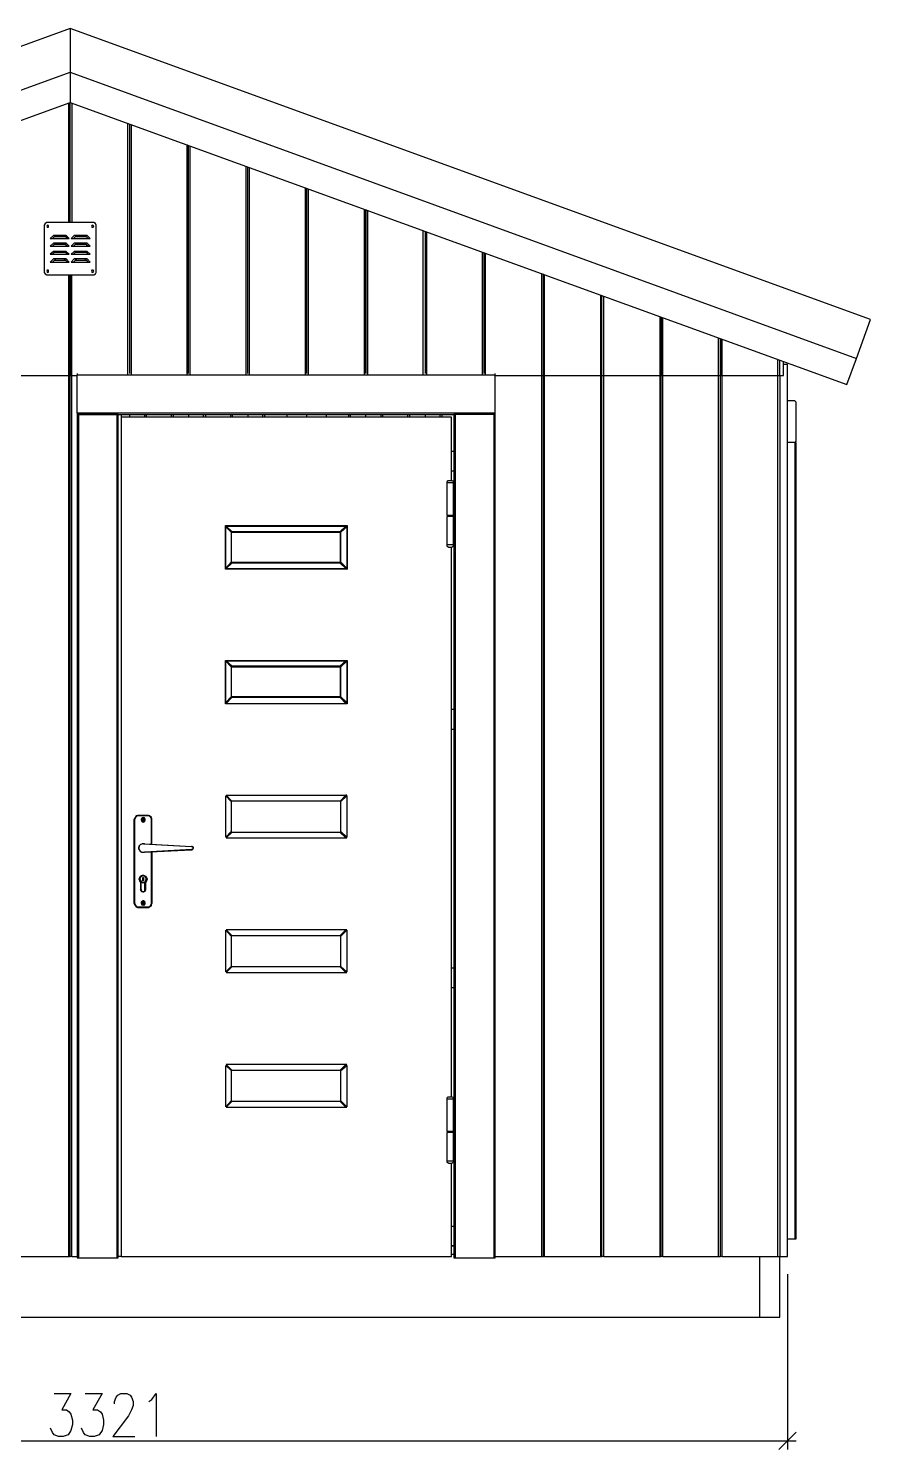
# Model space of a CAD drawing. Header units: millimetres. Extents: x -32864 to 44414, y -51818 to 3927.
# Drawn here: x -3287 to -1338, y 635 to 3927 of the extents above; entities that cross this region are included whole.
import ezdxf

# ---------------------------------------------------------------- set-up
doc = ezdxf.new("R2010")
doc.units = ezdxf.units.MM
doc.header["$MEASUREMENT"] = 0
doc.layers.get('0').update_dxf_attribs({"true_color": 0xffffff})

msp = doc.modelspace()

# ---------------------------------------------------------------- linework, layer by layer
for p, q in [((-2316.8, 2874.5), (-2319, 2874.5)), ((-2303.3, 2874.5), (-2305.6, 2874.5)), ((-2319, 2731.5), (-2317.5, 2731.5)), ((-2304.1, 2731.5), (-2303.3, 2731.5)), ((-2908.2, 2031.6), (-2909.7, 2031.6)), ((-2909.7, 2024.1), (-2908.2, 2024.1)), ((-2316.8, 1446.1), (-2319, 1446.1)), ((-2303.3, 1446.1), (-2305.6, 1446.1)), ((-2319, 1303.9), (-2317.5, 1303.9)), ((-2304.1, 1303.9), (-2303.3, 1303.9))]:
    msp.add_line(p, q)
for points in [[(-3190.4, 3927), (-5043.9, 3252.5), (-5011, 3162.7), (-3190.4, 3826)], [(-3190.4, 3826), (-1369.8, 3162.7), (-1337.6, 3252.5), (-3190.4, 3927)], [(-3190.4, 3927), (-3190.4, 3755.6), (-3190.4, 3755.6)], [(-5011, 3162.7), (-4988.6, 3102.1), (-3190.4, 3755.6)], [(-3194.2, 3477.1), (-3194.2, 3754.8), (-3194.2, 3754.8)], [(-3190.4, 3755.6), (-1392.3, 3102.1), (-1369.8, 3162.7)], [(-3190.4, 3477.1), (-3190.4, 3755.6), (-3190.4, 3755.6)], [(-3186.7, 3754.8), (-3186.7, 3477.1), (-3186.7, 3477.1)], [(-3323.7, 3707.7), (-3323.7, 3123), (-3194.2, 3123)], [(-3057.2, 3123), (-3057.2, 3707.7), (-3057.2, 3707.7)], [(-3053.4, 3706.2), (-3053.4, 3127.5), (-3053.4, 3127.5)], [(-3049.7, 3704.7), (-3049.7, 3123), (-3049.7, 3123)], [(-2920.2, 3123), (-2920.2, 3658.3), (-2920.2, 3658.3)], [(-2916.4, 3127.5), (-2916.4, 3656), (-2916.4, 3656)], [(-2913.4, 3655.3), (-2913.4, 3123), (-2913.4, 3123)], [(-2783.2, 3123), (-2783.2, 3608.1), (-2783.2, 3608.1)], [(-2779.4, 3127.5), (-2779.4, 3606.6), (-2779.4, 3606.6)], [(-2776.4, 3605.1), (-2776.4, 3123), (-2776.4, 3123)], [(-2646.2, 3123), (-2646.2, 3558.7), (-2646.2, 3558.7)], [(-2639.4, 3555.7), (-2639.4, 3123), (-2639.4, 3123)], [(-2509.2, 3123), (-2509.2, 3508.5), (-2509.2, 3508.5)], [(-2502.4, 3505.6), (-2502.4, 3123), (-2502.4, 3123)], [(-2373.7, 3123), (-2373.7, 3458.4), (-2373.7, 3458.4)], [(-2369.2, 3457.6), (-2369.2, 3127.5), (-2369.2, 3127.5)], [(-3227.1, 3447.2), (-3229.3, 3447.2), (-3236.8, 3440.4), (-3231.6, 3440.4)], [(-3227.1, 3429.2), (-3229.3, 3429.2), (-3236.8, 3422.5), (-3231.6, 3422.5)], [(-3227.8, 3444.2), (-3231.6, 3440.4), (-3231.6, 3440.4)], [(-3231.6, 3440.4), (-3197.1, 3440.4), (-3197.1, 3440.4)], [(-3227.8, 3426.2), (-3231.6, 3422.5), (-3231.6, 3422.5)], [(-3227.8, 3444.2), (-3226.3, 3444.9), (-3224.8, 3444.9), (-3224.8, 3447.2), (-3227.1, 3447.2)], [(-3200.9, 3444.2), (-3227.8, 3444.2), (-3227.8, 3444.2)], [(-3227.8, 3426.2), (-3226.3, 3427), (-3224.8, 3427), (-3224.8, 3429.2), (-3227.1, 3429.2)], [(-3200.9, 3426.2), (-3227.8, 3426.2), (-3227.8, 3426.2)], [(-3202.4, 3447.2), (-3227.1, 3447.2), (-3227.1, 3447.2)], [(-3202.4, 3429.2), (-3227.1, 3429.2), (-3227.1, 3429.2)], [(-3200.9, 3444.2), (-3203.1, 3444.9), (-3203.9, 3446.4), (-3203.9, 3447.2), (-3202.4, 3447.2)], [(-3200.9, 3426.2), (-3203.1, 3427), (-3203.9, 3427.7), (-3203.9, 3429.2), (-3202.4, 3429.2)], [(-3200.1, 3447.2), (-3202.4, 3447.2), (-3202.4, 3447.2)], [(-3200.1, 3429.2), (-3202.4, 3429.2), (-3202.4, 3429.2)], [(-3200.1, 3442.7), (-3200.9, 3444.2), (-3200.9, 3444.2)], [(-3200.1, 3424), (-3200.9, 3426.2), (-3200.9, 3426.2)], [(-3197.1, 3440.4), (-3192.7, 3440.4), (-3200.1, 3447.2)], [(-3197.1, 3440.4), (-3200.1, 3442.7), (-3200.1, 3442.7)], [(-3197.1, 3422.5), (-3192.7, 3422.5), (-3200.1, 3429.2)], [(-3178.4, 3447.2), (-3181.4, 3447.2), (-3188.2, 3440.4), (-3182.9, 3440.4)], [(-3178.4, 3429.2), (-3181.4, 3429.2), (-3188.2, 3422.5), (-3186.7, 3422.5)], [(-3179.2, 3444.2), (-3182.9, 3440.4), (-3182.9, 3440.4)], [(-3182.9, 3440.4), (-3149.2, 3440.4), (-3149.2, 3440.4)], [(-3179.2, 3426.2), (-3182.9, 3422.5), (-3182.9, 3422.5)], [(-3179.2, 3444.2), (-3178.4, 3444.9), (-3176.9, 3444.9), (-3176.9, 3446.4), (-3176.2, 3446.4), (-3176.9, 3447.2), (-3178.4, 3447.2)], [(-3153, 3444.2), (-3179.2, 3444.2), (-3179.2, 3444.2)], [(-3179.2, 3426.2), (-3178.4, 3427), (-3176.9, 3427), (-3176.9, 3427.7), (-3176.2, 3427.7), (-3176.9, 3429.2), (-3178.4, 3429.2)], [(-3153, 3426.2), (-3179.2, 3426.2), (-3179.2, 3426.2)], [(-3153, 3447.2), (-3178.4, 3447.2), (-3178.4, 3447.2)], [(-3153, 3429.2), (-3178.4, 3429.2), (-3178.4, 3429.2)], [(-3153, 3444.2), (-3154.5, 3444.9), (-3155.2, 3444.9), (-3155.2, 3447.2), (-3153, 3447.2)], [(-3153, 3426.2), (-3154.5, 3427), (-3155.2, 3427), (-3155.2, 3429.2), (-3153, 3429.2)], [(-3151.5, 3447.2), (-3153, 3447.2), (-3153, 3447.2)], [(-3151.5, 3442.7), (-3153, 3444.2), (-3153, 3444.2)], [(-3151.5, 3429.2), (-3153, 3429.2), (-3153, 3429.2)], [(-3151.5, 3424), (-3153, 3426.2), (-3153, 3426.2)], [(-3149.2, 3440.4), (-3144.7, 3440.4), (-3151.5, 3447.2)], [(-3149.2, 3440.4), (-3151.5, 3442.7), (-3151.5, 3442.7)], [(-3149.2, 3422.5), (-3144.7, 3422.5), (-3151.5, 3429.2)], [(-2365.4, 3456.1), (-2365.4, 3123), (-2365.4, 3123)], [(-3227.1, 3410.5), (-3229.3, 3410.5), (-3236.8, 3403.7), (-3231.6, 3403.7)], [(-3227.1, 3393.3), (-3229.3, 3393.3), (-3236.8, 3385.8), (-3231.6, 3385.8)], [(-3231.6, 3422.5), (-3197.1, 3422.5), (-3197.1, 3422.5)], [(-3227.8, 3408.2), (-3231.6, 3403.7), (-3231.6, 3403.7)], [(-3231.6, 3403.7), (-3197.1, 3403.7), (-3197.1, 3403.7)], [(-3227.8, 3408.2), (-3226.3, 3409), (-3224.8, 3409.7), (-3224.8, 3410.5), (-3227.1, 3410.5)], [(-3200.9, 3408.2), (-3227.8, 3408.2), (-3227.8, 3408.2)], [(-3227.8, 3389.5), (-3226.3, 3391), (-3224.8, 3391.8), (-3224.8, 3392.5), (-3227.1, 3393.3)], [(-3202.4, 3410.5), (-3227.1, 3410.5), (-3227.1, 3410.5)], [(-3202.4, 3393.3), (-3227.1, 3393.3), (-3227.1, 3393.3)], [(-3200.9, 3408.2), (-3203.1, 3409), (-3203.1, 3409.7), (-3203.9, 3409.7), (-3203.9, 3410.5), (-3202.4, 3410.5)], [(-3200.9, 3389.5), (-3203.1, 3391), (-3203.1, 3391.8), (-3203.9, 3391.8), (-3203.9, 3392.5), (-3203.1, 3392.5), (-3202.4, 3393.3)], [(-3200.1, 3410.5), (-3202.4, 3410.5), (-3202.4, 3410.5)], [(-3200.1, 3393.3), (-3202.4, 3393.3), (-3202.4, 3393.3)], [(-3200.1, 3406.7), (-3200.9, 3408.2), (-3200.9, 3408.2)], [(-3197.1, 3422.5), (-3200.1, 3424), (-3200.1, 3424)], [(-3197.1, 3403.7), (-3192.7, 3403.7), (-3200.1, 3410.5)], [(-3197.1, 3403.7), (-3200.1, 3406.7), (-3200.1, 3406.7)], [(-3197.1, 3385.8), (-3192.7, 3385.8), (-3200.1, 3393.3)], [(-3178.4, 3410.5), (-3181.4, 3410.5), (-3188.2, 3403.7), (-3186.7, 3403.7)], [(-3178.4, 3393.3), (-3181.4, 3393.3), (-3188.2, 3385.8), (-3186.7, 3385.8)], [(-3186.7, 3422.5), (-3182.9, 3422.5), (-3182.9, 3422.5)], [(-3186.7, 3403.7), (-3182.9, 3403.7), (-3182.9, 3403.7)], [(-3182.9, 3422.5), (-3149.2, 3422.5), (-3149.2, 3422.5)], [(-3179.2, 3408.2), (-3182.9, 3403.7), (-3182.9, 3403.7)], [(-3182.9, 3403.7), (-3149.2, 3403.7), (-3149.2, 3403.7)], [(-3179.2, 3408.2), (-3178.4, 3409), (-3176.9, 3409.7), (-3176.2, 3410.5), (-3178.4, 3410.5)], [(-3153, 3408.2), (-3179.2, 3408.2), (-3179.2, 3408.2)], [(-3179.2, 3389.5), (-3178.4, 3391), (-3176.9, 3391.8), (-3176.2, 3392.5), (-3176.9, 3392.5), (-3178.4, 3393.3)], [(-3153, 3410.5), (-3178.4, 3410.5), (-3178.4, 3410.5)], [(-3153, 3393.3), (-3178.4, 3393.3), (-3178.4, 3393.3)], [(-3153, 3408.2), (-3154.5, 3409), (-3155.2, 3409.7), (-3155.2, 3410.5), (-3153, 3410.5)], [(-3153, 3389.5), (-3154.5, 3391), (-3155.2, 3391.8), (-3155.2, 3392.5), (-3153, 3393.3)], [(-3151.5, 3410.5), (-3153, 3410.5), (-3153, 3410.5)], [(-3151.5, 3406.7), (-3153, 3408.2), (-3153, 3408.2)], [(-3151.5, 3393.3), (-3153, 3393.3), (-3153, 3393.3)], [(-3149.2, 3422.5), (-3151.5, 3424), (-3151.5, 3424)], [(-3149.2, 3403.7), (-3144.7, 3403.7), (-3151.5, 3410.5)], [(-3149.2, 3403.7), (-3151.5, 3406.7), (-3151.5, 3406.7)], [(-3149.2, 3385.8), (-3144.7, 3385.8), (-3151.5, 3393.3)], [(-2235.9, 3123), (-2235.9, 3409), (-2235.9, 3409)], [(-2229.9, 3406), (-2229.9, 3123), (-2229.9, 3123)], [(-3227.8, 3389.5), (-3231.6, 3385.8), (-3231.6, 3385.8)], [(-3231.6, 3385.8), (-3197.1, 3385.8), (-3197.1, 3385.8)], [(-3200.9, 3389.5), (-3227.8, 3389.5), (-3227.8, 3389.5)], [(-3200.1, 3388.8), (-3200.9, 3389.5), (-3200.9, 3389.5)], [(-3197.1, 3385.8), (-3200.1, 3388.8), (-3200.1, 3388.8)], [(-3186.7, 3385.8), (-3182.9, 3385.8), (-3182.9, 3385.8)], [(-3179.2, 3389.5), (-3182.9, 3385.8), (-3182.9, 3385.8)], [(-3182.9, 3385.8), (-3149.2, 3385.8), (-3149.2, 3385.8)], [(-3153, 3389.5), (-3179.2, 3389.5), (-3179.2, 3389.5)], [(-3151.5, 3388.8), (-3153, 3389.5), (-3153, 3389.5)], [(-3149.2, 3385.8), (-3151.5, 3388.8), (-3151.5, 3388.8)], [(-2098.9, 1081.6), (-2098.9, 3358.8), (-2098.9, 3358.8)], [(-3194.2, 3123), (-3194.2, 3355.8), (-3194.2, 3355.8)], [(-3190.4, 3123), (-3190.4, 3355.8), (-3190.4, 3123), (-3186.7, 3123)], [(-3186.7, 1081.6), (-3186.7, 3355.8), (-3186.7, 3355.8)], [(-2092.2, 1081.6), (-2095.2, 1081.6), (-2095.2, 3358.1)], [(-2092.2, 1081.6), (-2092.2, 3355.8), (-2092.2, 3355.8)], [(-1961.9, 1081.6), (-1961.9, 3309.4), (-1961.9, 3309.4)], [(-1955.2, 1081.6), (-1959.7, 1081.6), (-1959.7, 3307.9)], [(-1955.2, 1081.6), (-1955.2, 3306.4), (-1955.2, 3306.4)], [(-1825, 1081.6), (-1825, 3259.3), (-1825, 3259.3)], [(-1818.2, 1081.6), (-1822.7, 1081.6), (-1822.7, 3258.5), (-1822.7, 3123), (-1818.2, 3123)], [(-1818.2, 1081.6), (-1818.2, 3256.3), (-1818.2, 3256.3)], [(-1689.5, 1081.6), (-1689.5, 3209.9), (-1689.5, 3209.9)], [(-1681.2, 1081.6), (-1685, 1081.6), (-1685, 3208.4), (-1685, 3123), (-1681.2, 3123)], [(-1681.2, 1081.6), (-1681.2, 3206.9), (-1681.2, 3206.9)], [(-1552.5, 1081.6), (-1552.5, 3159.7), (-1552.5, 3159.7)], [(-1552.5, 3123), (-1548, 3123), (-1548, 3159)], [(-1548, 3123), (-1539, 3123), (-1539, 3155.2)], [(-1548, 3123), (-1548, 1081.6), (-1530, 1081.6), (-1530, 3148.5), (-1539, 3148.5)], [(-3323.7, 3123), (-3323.7, 1081.6), (-3194.2, 1081.6)], [(-3194.2, 1081.6), (-3194.2, 3123), (-3194.2, 3123)], [(-3194.2, 3123), (-3190.4, 3123), (-3190.4, 3123)], [(-3186.7, 1081.6), (-3190.4, 1081.6), (-3190.4, 3123)], [(-3186.7, 3123), (-3174.7, 3123), (-3174.7, 3123)], [(-3174.7, 3127.5), (-3174.7, 3124.5), (-2206.7, 3124.5)], [(-2206.7, 3035.4), (-3174.7, 3035.4), (-3174.7, 3124.5)], [(-2206.7, 3124.5), (-2206.7, 3127.5), (-2206.7, 3127.5)], [(-2206.7, 3035.4), (-2206.7, 3124.5), (-2206.7, 3124.5)], [(-2206.7, 3123), (-2098.9, 3123), (-2098.9, 3123)], [(-2098.9, 3123), (-2095.2, 3123), (-2095.2, 3123)], [(-2092.2, 3123), (-2095.2, 3123), (-2095.2, 3123)], [(-2092.2, 3123), (-1961.9, 3123), (-1961.9, 3123)], [(-1961.9, 3123), (-1959.7, 3123), (-1959.7, 3123)], [(-1959.7, 3123), (-1955.2, 3123), (-1955.2, 3123)], [(-1955.2, 3123), (-1825, 3123), (-1825, 3123)], [(-1825, 3123), (-1822.7, 3123), (-1822.7, 3123)], [(-1818.2, 3123), (-1689.5, 3123), (-1689.5, 3123)], [(-1689.5, 3123), (-1685, 3123), (-1685, 3123)], [(-1681.2, 3123), (-1552.5, 3123), (-1552.5, 3123)], [(-1512.8, 2968.1), (-1511.3, 2968.8), (-1509.8, 2971.1), (-1509.8, 3060.9), (-1511.3, 3063.1), (-1512.8, 3063.9), (-1530, 3063.9)], [(-3174.7, 3035.4), (-3174.7, 3032.4), (-3174.7, 3032.4)], [(-3174.7, 3032.4), (-3174.7, 1078.6), (-3171.7, 1078.6)], [(-3171.7, 3032.4), (-3174.7, 3032.4), (-3174.7, 3032.4)], [(-3171.7, 3032.4), (-3171.7, 1078.6), (-3082.6, 1078.6)], [(-3072.9, 3032.4), (-3072.9, 1081.6), (-3079.6, 1081.6)], [(-3079.6, 3032.4), (-2302.6, 3032.4), (-2302.6, 3032.4)], [(-3053.4, 3032.4), (-3053.4, 3026.4), (-3053.4, 3026.4)], [(-3018.2, 3026.4), (-3018.2, 3032.4), (-3018.2, 3032.4)], [(-3014.5, 3032.4), (-3014.5, 3026.4), (-3014.5, 3026.4)], [(-2956.1, 3026.4), (-2956.1, 3032.4), (-2956.1, 3032.4)], [(-2952.4, 3032.4), (-2952.4, 3026.4), (-2952.4, 3026.4)], [(-2916.4, 3032.4), (-2916.4, 3026.4), (-2916.4, 3026.4)], [(-2882, 3026.4), (-2882, 3032.4), (-2882, 3032.4)], [(-2877.5, 3032.4), (-2877.5, 3026.4), (-2877.5, 3026.4)], [(-2819.1, 3026.4), (-2819.1, 3032.4), (-2819.1, 3032.4)], [(-2815.4, 3032.4), (-2815.4, 3026.4), (-2815.4, 3026.4)], [(-2779.4, 3032.4), (-2779.4, 3026.4), (-2779.4, 3026.4)], [(-2745, 3026.4), (-2745, 3032.4), (-2745, 3032.4)], [(-2740.5, 3032.4), (-2740.5, 3026.4), (-2740.5, 3026.4)], [(-2688.8, 3032.4), (-2688.8, 3026.4), (-2688.8, 3026.4)], [(-2643.2, 3032.4), (-2643.2, 3026.4), (-2643.2, 3026.4)], [(-2597.5, 3026.4), (-2597.5, 3032.4), (-2597.5, 3032.4)], [(-2545.9, 3026.4), (-2545.9, 3032.4), (-2545.9, 3032.4)], [(-2542.1, 3032.4), (-2542.1, 3026.4), (-2542.1, 3026.4)], [(-2506.2, 3026.4), (-2506.2, 3032.4), (-2506.2, 3032.4)], [(-2471, 3026.4), (-2471, 3032.4), (-2471, 3032.4)], [(-2467.3, 3032.4), (-2467.3, 3026.4), (-2467.3, 3026.4)], [(-2408.9, 3026.4), (-2408.9, 3032.4), (-2408.9, 3032.4)], [(-2405.1, 3032.4), (-2405.1, 3026.4), (-2405.1, 3026.4)], [(-2369.2, 3032.4), (-2369.2, 3026.4), (-2369.2, 3026.4)], [(-2334, 3026.4), (-2334, 3032.4), (-2334, 3032.4)], [(-2330.3, 3032.4), (-2330.3, 3026.4), (-2330.3, 3026.4)], [(-2302.6, 3032.4), (-2302.6, 1078.6), (-2299.6, 1078.6)], [(-2299.6, 3032.4), (-2302.6, 3032.4), (-2302.6, 3032.4)], [(-2299.6, 3032.4), (-2299.6, 1078.6), (-2209.7, 1078.6)], [(-2209.7, 3032.4), (-2299.6, 3032.4), (-2299.6, 3032.4)], [(-2209.7, 1078.6), (-2206.7, 1078.6), (-2206.7, 3032.4), (-2209.7, 3032.4)], [(-2209.7, 3032.4), (-2209.7, 1078.6), (-2209.7, 1078.6)], [(-2206.7, 3032.4), (-2206.7, 3035.4), (-2206.7, 3035.4)], [(-2307.8, 2879), (-2307.8, 3026.4), (-3072.9, 3026.4)], [(-1512.8, 2968.1), (-1530, 2968.1), (-1530, 2968.1)], [(-2302.6, 2947.1), (-2307.8, 2947.1), (-2307.8, 2947.1)], [(-2307.8, 2902.2), (-2302.6, 2902.2), (-2302.6, 2902.2)], [(-2303.3, 2874.5), (-2303.3, 2876), (-2304.1, 2878.2), (-2306.3, 2879), (-2316, 2879), (-2317.5, 2878.2), (-2319, 2876), (-2319, 2874.5)], [(-2319, 2874.5), (-2319, 2799.6), (-2316.8, 2799.6)], [(-2305.6, 2799.6), (-2303.3, 2799.6), (-2303.3, 2874.5)], [(-2307.8, 2796.6), (-2307.8, 2799.6), (-2307.8, 2799.6)], [(-2831.1, 2775.7), (-2831.1, 2774.2), (-2829.6, 2774.2)], [(-2831.1, 2775.7), (-2831.1, 2774.2), (-2830.3, 2772.7)], [(-2816.9, 2759.9), (-2831.1, 2775.7), (-2831.1, 2775.7)], [(-2830.3, 2772.7), (-2817.6, 2759.9), (-2817.6, 2759.9)], [(-2817.6, 2690.3), (-2830.3, 2676.9), (-2830.3, 2772.7)], [(-2816.1, 2761.4), (-2829.6, 2774.2), (-2550.4, 2774.2)], [(-2552.6, 2774.2), (-2565.3, 2761.4), (-2565.3, 2761.4)], [(-2563.8, 2761.4), (-2550.4, 2774.2), (-2550.4, 2774.2)], [(-2563.8, 2759.9), (-2550.4, 2772.7), (-2550.4, 2772.7)], [(-2549.6, 2775.7), (-2550.4, 2774.2), (-2550.4, 2772.7)], [(-2550.4, 2774.2), (-2549.6, 2775.7), (-2549.6, 2775.7)], [(-2550.4, 2774.2), (-2549.6, 2775.7), (-2549.6, 2775.7)], [(-2550.4, 2772.7), (-2550.4, 2676.9), (-2550.4, 2676.9)], [(-2317.5, 2796.6), (-2319, 2796.6), (-2319, 2731.5)], [(-2303.3, 2731.5), (-2303.3, 2796.6), (-2304.1, 2796.6)], [(-2816.9, 2759.9), (-2817.6, 2759.9), (-2817.6, 2759.9)], [(-2817.6, 2759.9), (-2817.6, 2690.3), (-2817.6, 2690.3)], [(-2816.1, 2761.4), (-2816.1, 2759.9), (-2816.9, 2759.9)], [(-2816.9, 2689.6), (-2816.9, 2759.9), (-2816.9, 2759.9)], [(-2816.9, 2759.9), (-2565.3, 2759.9), (-2565.3, 2759.9)], [(-2816.1, 2761.4), (-2563.8, 2761.4), (-2563.8, 2761.4)], [(-2565.3, 2759.9), (-2563.8, 2761.4), (-2563.8, 2761.4)], [(-2565.3, 2759.9), (-2563.8, 2759.9), (-2563.8, 2759.9)], [(-2565.3, 2759.9), (-2565.3, 2689.6), (-2565.3, 2689.6)], [(-2550.4, 2676.9), (-2563.8, 2690.3), (-2563.8, 2759.9)], [(-2319, 2731.5), (-2319, 2728.5), (-2317.5, 2727.8), (-2313.8, 2725.5), (-2307.8, 2725.5), (-2306.3, 2726.3), (-2304.1, 2727.8), (-2303.3, 2728.5), (-2303.3, 2731.5)], [(-2307.8, 1451.4), (-2307.8, 2725.5), (-2307.8, 2725.5)], [(-2831.1, 2674.6), (-2816.9, 2689.6), (-2816.9, 2689.6)], [(-2831.1, 2674.6), (-2830.3, 2676.9), (-2830.3, 2676.9)], [(-2829.6, 2676.1), (-2831.1, 2674.6), (-2831.1, 2674.6)], [(-2829.6, 2676.1), (-2816.1, 2688.1), (-2816.1, 2688.1)], [(-2829.6, 2676.1), (-2550.4, 2676.1), (-2550.4, 2676.1)], [(-2817.6, 2690.3), (-2816.9, 2690.3), (-2816.9, 2689.6)], [(-2816.1, 2688.1), (-2816.1, 2689.6), (-2816.9, 2689.6)], [(-2565.3, 2689.6), (-2816.9, 2689.6), (-2816.9, 2689.6)], [(-2563.8, 2688.1), (-2816.1, 2688.1), (-2816.1, 2688.1)], [(-2565.3, 2689.6), (-2565.3, 2690.3), (-2563.8, 2690.3)], [(-2563.8, 2688.1), (-2563.8, 2689.6), (-2565.3, 2689.6)], [(-2565.3, 2688.1), (-2552.6, 2676.1), (-2552.6, 2676.1)], [(-2550.4, 2676.1), (-2563.8, 2688.1), (-2563.8, 2688.1)], [(-2550.4, 2676.9), (-2550.4, 2674.6), (-2549.6, 2674.6)], [(-2549.6, 2674.6), (-2550.4, 2674.6), (-2550.4, 2676.1)], [(-2549.6, 2674.6), (-2550.4, 2674.6), (-2550.4, 2674.6)], [(-2831.1, 2462.8), (-2829.6, 2462), (-2829.6, 2462)], [(-2831.1, 2462.8), (-2831.1, 2462), (-2830.3, 2461.3)], [(-2816.9, 2447.8), (-2831.1, 2462.8), (-2831.1, 2462.8)], [(-2830.3, 2461.3), (-2817.6, 2447.8), (-2817.6, 2447.8)], [(-2817.6, 2378.2), (-2830.3, 2365.4), (-2830.3, 2461.3)], [(-2816.1, 2450), (-2829.6, 2462), (-2550.4, 2462)], [(-2816.9, 2447.8), (-2817.6, 2447.8), (-2817.6, 2447.8)], [(-2817.6, 2447.8), (-2817.6, 2378.2), (-2817.6, 2378.2)], [(-2816.9, 2447.8), (-2816.9, 2448.5), (-2816.1, 2448.5), (-2816.1, 2450)], [(-2816.9, 2378.2), (-2816.9, 2447.8), (-2816.9, 2447.8)], [(-2816.9, 2447.8), (-2565.3, 2447.8), (-2565.3, 2447.8)], [(-2816.1, 2450), (-2563.8, 2450), (-2563.8, 2450)], [(-2549.6, 2462.8), (-2550.4, 2462), (-2550.4, 2461.3), (-2563.8, 2447.8), (-2565.3, 2447.8)], [(-2552.6, 2462), (-2565.3, 2450), (-2565.3, 2450)], [(-2565.3, 2447.8), (-2565.3, 2448.5), (-2563.8, 2448.5), (-2563.8, 2450)], [(-2565.3, 2447.8), (-2565.3, 2378.2), (-2565.3, 2378.2)], [(-2563.8, 2450), (-2550.4, 2462), (-2550.4, 2462)], [(-2550.4, 2365.4), (-2563.8, 2378.2), (-2563.8, 2447.8)], [(-2550.4, 2462), (-2550.4, 2462.8), (-2549.6, 2462.8)], [(-2550.4, 2462.8), (-2549.6, 2462.8), (-2549.6, 2462.8)], [(-2550.4, 2461.3), (-2550.4, 2365.4), (-2550.4, 2365.4)], [(-2831.1, 2362.4), (-2816.9, 2378.2), (-2816.9, 2378.2)], [(-2829.6, 2363.2), (-2816.1, 2376.7), (-2816.1, 2376.7)], [(-2817.6, 2378.2), (-2816.9, 2378.2), (-2816.9, 2378.2)], [(-2816.9, 2378.2), (-2816.1, 2376.7), (-2816.1, 2376.7)], [(-2565.3, 2378.2), (-2816.9, 2378.2), (-2816.9, 2378.2)], [(-2563.8, 2376.7), (-2816.1, 2376.7), (-2816.1, 2376.7)], [(-2563.8, 2376.7), (-2565.3, 2378.2), (-2565.3, 2378.2)], [(-2565.3, 2378.2), (-2563.8, 2378.2), (-2563.8, 2378.2)], [(-2565.3, 2376.7), (-2552.6, 2363.2), (-2552.6, 2363.2)], [(-2550.4, 2363.2), (-2563.8, 2376.7), (-2563.8, 2376.7)], [(-2831.1, 2362.4), (-2831.1, 2363.2), (-2830.3, 2365.4)], [(-2829.6, 2363.2), (-2831.1, 2363.2), (-2831.1, 2362.4)], [(-2829.6, 2363.2), (-2550.4, 2363.2), (-2550.4, 2363.2)], [(-2550.4, 2365.4), (-2550.4, 2363.2), (-2549.6, 2362.4)], [(-2549.6, 2362.4), (-2550.4, 2363.2), (-2550.4, 2363.2)], [(-2549.6, 2362.4), (-2550.4, 2363.2), (-2550.4, 2363.2)], [(-2302.6, 2349), (-2307.8, 2349), (-2307.8, 2349)], [(-2307.8, 2303.3), (-2302.6, 2303.3), (-2302.6, 2303.3)], [(-2565.3, 2137.1), (-2816.1, 2137.1), (-2829.6, 2150.6), (-2552.6, 2150.6)], [(-2565.3, 2137.1), (-2563.8, 2137.1), (-2550.4, 2150.6), (-2552.6, 2150.6)], [(-2552.6, 2150.6), (-2565.3, 2137.1), (-2565.3, 2137.1)], [(-3033.2, 2103.4), (-3034.7, 2103.4), (-3037.7, 2102.7), (-3038.4, 2101.9), (-3039.9, 2098.9), (-3041.4, 2098.2), (-3042.2, 2095.2)], [(-3041.4, 1899.8), (-3041.4, 2095.2), (-3042.2, 2095.2)], [(-3042.2, 1899.8), (-3042.2, 2095.2), (-3042.2, 2095.2)], [(-3033.2, 2102.7), (-3036.2, 2101.9), (-3039.2, 2098.9), (-3041.4, 2095.2)], [(-3033.2, 2103.4), (-3033.2, 2104.9), (-3033.2, 2104.9)], [(-3033.2, 2103.4), (-3033.2, 2104.9), (-3033.2, 2104.9)], [(-3033.2, 2103.4), (-3033.2, 2102.7), (-3033.2, 2102.7)], [(-3010.7, 2103.4), (-3033.2, 2103.4), (-3033.2, 2103.4)], [(-3010.7, 2102.7), (-3033.2, 2102.7), (-3033.2, 2102.7)], [(-3024.2, 2097.4), (-3025.7, 2095.2), (-3025.7, 2095.2)], [(-3025.7, 2095.9), (-3025.7, 2095.2), (-3025.7, 2095.2)], [(-3025.7, 2095.2), (-3025.7, 2095.9), (-3025.7, 2095.9)], [(-3025.7, 2095.2), (-3025.7, 2092.9), (-3025, 2091.4)], [(-3025.7, 2095.2), (-3025.7, 2092.9), (-3025.7, 2092.9)], [(-3025.7, 2095.2), (-3025.7, 2092.9), (-3025.7, 2092.9)], [(-3025.7, 2092.9), (-3025.7, 2094.4), (-3025.7, 2094.4)], [(-3025.7, 2092.9), (-3025.7, 2091.4), (-3025.7, 2091.4)], [(-3025.7, 2092.9), (-3025.7, 2091.4), (-3025.7, 2091.4)], [(-3025, 2097.4), (-3024.2, 2097.4), (-3024.2, 2097.4)], [(-3025, 2091.4), (-3025, 2092.2), (-3025, 2092.2)], [(-3025, 2091.4), (-3025, 2092.2), (-3025, 2092.2)], [(-3025, 2091.4), (-3022.7, 2090.7), (-3022.7, 2090.7)], [(-3025, 2091.4), (-3024.2, 2090.7), (-3024.2, 2090.7)], [(-3022.7, 2090.7), (-3024.2, 2090.7), (-3025, 2091.4)], [(-3024.2, 2097.4), (-3024.2, 2098.2), (-3024.2, 2098.2)], [(-3022, 2098.2), (-3024.2, 2097.4), (-3024.2, 2097.4)], [(-3024.2, 2098.2), (-3024.2, 2097.4), (-3024.2, 2097.4)], [(-3022.7, 2092.9), (-3024.2, 2092.9), (-3024.2, 2094.4), (-3022.7, 2094.4)], [(-3022.7, 2094.4), (-3024.2, 2094.4), (-3024.2, 2094.4)], [(-3022.7, 2092.9), (-3024.2, 2092.9), (-3024.2, 2092.9)], [(-3022.7, 2098.2), (-3022, 2098.2), (-3022, 2098.2)], [(-3022.7, 2095.2), (-3022, 2095.9), (-3022, 2095.9)], [(-3022, 2094.4), (-3022.7, 2095.2), (-3022.7, 2095.2)], [(-3022.7, 2092.9), (-3022.7, 2094.4), (-3022.7, 2095.2)], [(-3022.7, 2094.4), (-3022, 2094.4), (-3022.7, 2095.2)], [(-3022, 2092.9), (-3022.7, 2092.9), (-3022.7, 2094.4), (-3022, 2094.4)], [(-3022, 2091.4), (-3022.7, 2092.9), (-3022.7, 2092.9)], [(-3022, 2092.9), (-3022.7, 2092.9), (-3022.7, 2092.9)], [(-3022.7, 2090.7), (-3022.7, 2091.4), (-3022.7, 2091.4)], [(-3022.7, 2090.7), (-3021.2, 2089.2), (-3021.2, 2089.2)], [(-3022.7, 2090.7), (-3022, 2089.2), (-3022, 2089.2)], [(-3022.7, 2090.7), (-3022, 2089.2), (-3022, 2089.2)], [(-3022, 2098.2), (-3022, 2098.9), (-3022, 2098.9)], [(-3022, 2098.2), (-3022, 2098.9), (-3022, 2098.9)], [(-3020.5, 2098.2), (-3022, 2098.2), (-3022, 2098.2)], [(-3020.5, 2098.2), (-3022, 2098.2), (-3022, 2098.2)], [(-3020.5, 2098.2), (-3022, 2098.2), (-3022, 2098.2)], [(-3022, 2095.9), (-3021.2, 2095.9), (-3021.2, 2095.9)], [(-3022, 2095.2), (-3022, 2095.9), (-3022, 2095.9)], [(-3022, 2095.2), (-3021.2, 2095.2), (-3021.2, 2095.2)], [(-3022, 2094.4), (-3022, 2095.2), (-3022, 2095.2)], [(-3022, 2092.9), (-3022, 2094.4), (-3022, 2095.2)], [(-3022, 2092.2), (-3022, 2092.9), (-3022, 2092.9)], [(-3021.2, 2092.2), (-3022, 2092.2), (-3022, 2092.2)], [(-3022, 2092.2), (-3022, 2091.4), (-3022, 2091.4)], [(-3021.2, 2091.4), (-3022, 2091.4), (-3022, 2091.4)], [(-3022, 2089.2), (-3021.2, 2089.2), (-3021.2, 2089.2)], [(-3022, 2089.2), (-3021.2, 2089.2), (-3021.2, 2089.2)], [(-3021.2, 2095.2), (-3021.2, 2095.9), (-3021.2, 2095.9)], [(-3021.2, 2095.9), (-3021.2, 2095.2), (-3021.2, 2095.2)], [(-3021.2, 2095.9), (-3021.2, 2094.4), (-3021.2, 2094.4)], [(-3021.2, 2095.2), (-3021.2, 2094.4), (-3019, 2094.4)], [(-3021.2, 2095.2), (-3021.2, 2094.4), (-3020.5, 2094.4)], [(-3021.2, 2095.2), (-3021.2, 2094.4), (-3021.2, 2094.4)], [(-3021.2, 2092.9), (-3021.2, 2094.4), (-3021.2, 2094.4)], [(-3021.2, 2092.9), (-3021.2, 2094.4), (-3021.2, 2094.4)], [(-3021.2, 2092.9), (-3021.2, 2094.4), (-3021.2, 2094.4)], [(-3019, 2092.9), (-3021.2, 2092.9), (-3021.2, 2092.9)], [(-3021.2, 2092.9), (-3020.5, 2092.9), (-3020.5, 2092.9)], [(-3021.2, 2092.9), (-3021.2, 2091.4), (-3021.2, 2091.4)], [(-3021.2, 2092.9), (-3021.2, 2091.4), (-3021.2, 2091.4)], [(-3021.2, 2089.2), (-3019, 2090.7), (-3019, 2090.7)], [(-3021.2, 2089.2), (-3020.5, 2090.7), (-3020.5, 2090.7)], [(-3021.2, 2089.2), (-3021.2, 2090.7), (-3021.2, 2090.7)], [(-3021.2, 2089.2), (-3020.5, 2090.7), (-3020.5, 2090.7)], [(-3021.2, 2089.2), (-3021.2, 2090.7), (-3021.2, 2090.7)], [(-3020.5, 2098.2), (-3020.5, 2098.9), (-3020.5, 2098.9)], [(-3020.5, 2098.2), (-3020.5, 2098.9), (-3020.5, 2098.9)], [(-3020.5, 2098.2), (-3020.5, 2098.9), (-3020.5, 2098.9)], [(-3018.2, 2095.9), (-3020.5, 2098.2), (-3020.5, 2098.2)], [(-3018.2, 2095.9), (-3020.5, 2098.2), (-3020.5, 2098.2)], [(-3018.2, 2095.9), (-3020.5, 2098.2), (-3020.5, 2098.2)], [(-3020.5, 2094.4), (-3020.5, 2092.9), (-3019, 2092.9)], [(-3019, 2094.4), (-3020.5, 2094.4), (-3020.5, 2094.4)], [(-3020.5, 2090.7), (-3019, 2090.7), (-3019, 2090.7)], [(-3020.5, 2090.7), (-3019, 2090.7), (-3019, 2090.7)], [(-3019, 2097.4), (-3018.2, 2095.9), (-3018.2, 2095.9)], [(-3019, 2094.4), (-3019, 2092.9), (-3019, 2092.9)], [(-3019, 2090.7), (-3018.2, 2092.2), (-3018.2, 2092.2)], [(-3019, 2090.7), (-3018.2, 2091.4), (-3018.2, 2091.4)], [(-3019, 2090.7), (-3019, 2091.4), (-3019, 2091.4)], [(-3019, 2090.7), (-3018.2, 2091.4), (-3018.2, 2091.4)], [(-3019, 2090.7), (-3019, 2091.4), (-3019, 2091.4)], [(-3018.2, 2095.9), (-3018.2, 2097.4), (-3018.2, 2097.4)], [(-3018.2, 2095.9), (-3018.2, 2097.4), (-3018.2, 2097.4)], [(-3017.5, 2094.4), (-3018.2, 2095.9), (-3018.2, 2095.9)], [(-3017.5, 2094.4), (-3018.2, 2095.9), (-3018.2, 2095.9)], [(-3017.5, 2094.4), (-3018.2, 2095.9), (-3018.2, 2095.9)], [(-3018.2, 2095.2), (-3017.5, 2094.4), (-3017.5, 2094.4)], [(-3017.5, 2094.4), (-3018.2, 2092.2), (-3018.2, 2092.2)], [(-3017.5, 2094.4), (-3018.2, 2092.2), (-3018.2, 2092.2)], [(-3018.2, 2092.2), (-3017.5, 2094.4), (-3017.5, 2094.4)], [(-3018.2, 2092.2), (-3018.2, 2092.9), (-3018.2, 2092.9)], [(-3018.2, 2092.2), (-3018.2, 2092.9), (-3018.2, 2092.9)], [(-3018.2, 2091.4), (-3018.2, 2092.2), (-3018.2, 2092.2)], [(-3018.2, 2091.4), (-3018.2, 2092.2), (-3018.2, 2092.2)], [(-3017.5, 2094.4), (-3017.5, 2095.2), (-3017.5, 2095.2)], [(-3017.5, 2094.4), (-3017.5, 2095.2), (-3017.5, 2095.2)], [(-3001.8, 2095.2), (-3002.5, 2098.2), (-3002.5, 2098.9), (-3007, 2102.7), (-3009.2, 2103.4), (-3010.7, 2103.4)], [(-3010.7, 2102.7), (-3010.7, 2103.4), (-3010.7, 2103.4)], [(-3002.5, 2095.2), (-3004, 2098.9), (-3007, 2101.9), (-3010.7, 2102.7)], [(-3001.8, 2095.2), (-3002.5, 2095.2), (-3002.5, 2095.2)], [(-3002.5, 2037.5), (-3002.5, 2095.2), (-3002.5, 2095.2)], [(-3001.8, 2095.2), (-3001.8, 2097.4), (-3001.8, 2097.4)], [(-3001.8, 2037.5), (-3001.8, 2095.2), (-3001.8, 2095.2)], [(-2565.3, 2064.5), (-2552.6, 2051.8), (-2552.6, 2051.8)], [(-3028.7, 2036), (-3031, 2033.1), (-3031, 2033.1)], [(-3028.7, 2036), (-3031, 2033.1), (-3031, 2033.1)], [(-3031, 2024.1), (-3028.7, 2021.1), (-3028.7, 2021.1)], [(-3031, 2024.1), (-3028.7, 2021.1), (-3028.7, 2021.1)], [(-3025, 2037.5), (-3028, 2036.8), (-3028.7, 2036)], [(-3025, 2037.5), (-3028.7, 2036), (-3028.7, 2036)], [(-3028.7, 2021.1), (-3025, 2018.8), (-3025, 2018.8)], [(-3028.7, 2021.1), (-3025, 2018.8), (-3025, 2018.8)], [(-3021.2, 2038.3), (-3024.2, 2038.3), (-3025, 2037.5)], [(-3021.2, 2038.3), (-3025, 2037.5), (-3025, 2037.5)], [(-3025, 2018.8), (-3021.2, 2018.8), (-3021.2, 2018.8)], [(-3025, 2018.8), (-3021.2, 2018.8), (-3021.2, 2018.8)], [(-3021.2, 2038.3), (-3021.2, 2039.8), (-3021.2, 2039.8)], [(-3017.5, 2037.5), (-3019, 2038.3), (-3021.2, 2038.3)], [(-3017.5, 2037.5), (-3021.2, 2038.3), (-3021.2, 2038.3)], [(-3021.2, 2038.3), (-2909.7, 2031.6), (-2909.7, 2031.6)], [(-3021.2, 2018.8), (-2909.7, 2024.1), (-2909.7, 2024.1)], [(-3021.2, 2018.8), (-3019, 2018.8), (-3017.5, 2019.6)], [(-3021.2, 2018.8), (-3017.5, 2019.6), (-3017.5, 2019.6)], [(-3021.2, 2018.8), (-3021.2, 2019.6), (-3021.2, 2019.6)], [(-2909.7, 2030.8), (-3017.5, 2037.5), (-3017.5, 2037.5)], [(-3017.5, 2019.6), (-2909.7, 2025.6), (-2909.7, 2025.6)], [(-3001.8, 2019.6), (-3001.8, 1899.8), (-3002.5, 1899.8)], [(-3002.5, 1899.8), (-3002.5, 2019.6), (-3002.5, 2019.6)], [(-2909.7, 2030.8), (-2909.7, 2031.6), (-2909.7, 2031.6)], [(-2909.7, 2025.6), (-2906.7, 2026.3), (-2905.9, 2027.1), (-2905.9, 2030.1), (-2908.2, 2030.8), (-2909.7, 2030.8)], [(-2909.7, 2024.1), (-2909.7, 2025.6), (-2909.7, 2025.6)], [(-3017.5, 1949.2), (-3014.5, 1952.2), (-3013.7, 1955.9), (-3013.7, 1958.2), (-3014.5, 1958.9), (-3017.5, 1962.7), (-3021.2, 1964.9), (-3025.7, 1964.2), (-3028.7, 1961.2), (-3031, 1957.4), (-3029.5, 1952.2), (-3026.5, 1949.2)], [(-3028, 1962.7), (-3029.5, 1959.7), (-3031, 1958.9), (-3031, 1955.2), (-3029.5, 1952.2), (-3031, 1955.9), (-3029.5, 1959.7)], [(-3024.2, 1964.9), (-3028, 1962.7), (-3028.7, 1961.9), (-3029.5, 1959.7)], [(-3024.2, 1964.9), (-3028, 1962.7), (-3028, 1962.7)], [(-3026.5, 1932), (-3026.5, 1949.2), (-3026.5, 1948.5), (-3028, 1948.5)], [(-3028, 1948.5), (-3028, 1932), (-3028, 1932)], [(-3020.5, 1964.9), (-3024.2, 1964.9), (-3024.2, 1964.9)], [(-3024.2, 1964.9), (-3020.5, 1964.9), (-3020.5, 1964.9)], [(-3020.5, 1964.9), (-3016, 1962.7), (-3013.7, 1959.7), (-3012.2, 1955.9), (-3013.7, 1952.2)], [(-3016, 1948.5), (-3016, 1931.2), (-3019, 1927.5)], [(-3018.2, 1964.2), (-3018.2, 1964.9), (-3018.2, 1964.9)], [(-3016, 1948.5), (-3017.5, 1949.2), (-3017.5, 1949.2)], [(-3017.5, 1932), (-3017.5, 1949.2), (-3017.5, 1949.2)], [(-3016, 1948.5), (-3013.7, 1953.7), (-3013.7, 1958.9)], [(-3016, 1948.5), (-3014.5, 1951.5), (-3013.7, 1952.2)], [(-3013.7, 1952.2), (-3016, 1948.5), (-3016, 1932)], [(-3014.5, 1961.2), (-3015.2, 1961.9), (-3015.2, 1961.9)], [(-3013.7, 1957.4), (-3013.7, 1958.9), (-3013.7, 1958.9)], [(-3013.7, 1952.2), (-3012.2, 1955.2), (-3012.2, 1955.2)], [(-3025, 1927.5), (-3026.5, 1929.7), (-3028, 1932)], [(-3026.5, 1932), (-3028, 1932), (-3026.5, 1929.7)], [(-3026.5, 1932), (-3025.7, 1928.2), (-3022, 1927.5), (-3018.2, 1928.2), (-3017.5, 1932)], [(-3026.5, 1929.7), (-3026.5, 1930.5), (-3026.5, 1930.5)], [(-3026.5, 1929.7), (-3025.7, 1927.5), (-3025, 1927.5)], [(-3025, 1927.5), (-3022.7, 1926.8), (-3022, 1926.8)], [(-3022, 1926.8), (-3025, 1927.5), (-3025, 1927.5)], [(-3019, 1927.5), (-3022, 1926.8), (-3022, 1926.8)], [(-3021.2, 1926.8), (-3020.5, 1926.8), (-3020.5, 1926.8)], [(-3019, 1927.5), (-3018.2, 1927.5), (-3017.5, 1929.7)], [(-3017.5, 1929.7), (-3019, 1927.5), (-3019, 1927.5)], [(-3017.5, 1932), (-3016, 1932), (-3016, 1932)], [(-3041.4, 1899.8), (-3042.2, 1899.8), (-3041.4, 1896.1), (-3038.4, 1893.1), (-3037.7, 1892.3), (-3034.7, 1890.8), (-3033.2, 1890.8)], [(-3042.2, 1899.8), (-3041.4, 1897.6), (-3041.4, 1897.6)], [(-3041.4, 1899.8), (-3039.2, 1896.1), (-3036.2, 1893.1), (-3033.2, 1892.3)], [(-3033.2, 1892.3), (-3010.7, 1892.3), (-3010.7, 1892.3)], [(-3033.2, 1890.8), (-3033.2, 1892.3), (-3033.2, 1892.3)], [(-3033.2, 1890.8), (-3010.7, 1890.8), (-3010.7, 1890.8)], [(-3024.2, 1903.5), (-3025.7, 1902.8), (-3025.7, 1902.8)], [(-3025.7, 1902.8), (-3025.7, 1903.5), (-3025.7, 1903.5)], [(-3025.7, 1902.8), (-3025.7, 1903.5), (-3025.7, 1903.5)], [(-3025.7, 1902.8), (-3025.7, 1899.8), (-3025, 1897.6)], [(-3025.7, 1901.3), (-3025.7, 1902.8), (-3025.7, 1902.8)], [(-3025.7, 1902.8), (-3025.7, 1899.8), (-3025.7, 1899.8)], [(-3025.7, 1902.8), (-3025.7, 1899.8), (-3025.7, 1899.8)], [(-3025.7, 1900.5), (-3025.7, 1899.8), (-3025.7, 1899.8)], [(-3025.7, 1899.8), (-3025.7, 1899.1), (-3025.7, 1899.1)], [(-3025.7, 1899.8), (-3025.7, 1899.1), (-3025.7, 1899.1)], [(-3025, 1903.5), (-3024.2, 1903.5), (-3024.2, 1903.5)], [(-3025, 1897.6), (-3025, 1899.1), (-3025, 1899.1)], [(-3025, 1897.6), (-3025, 1899.1), (-3025, 1899.1)], [(-3025, 1897.6), (-3022.7, 1896.8), (-3022.7, 1896.8)], [(-3025, 1897.6), (-3024.2, 1896.8), (-3024.2, 1896.8)], [(-3022.7, 1896.8), (-3024.2, 1896.8), (-3025, 1897.6)], [(-3022, 1904.3), (-3024.2, 1903.5), (-3024.2, 1903.5)], [(-3024.2, 1904.3), (-3024.2, 1903.5), (-3024.2, 1903.5)], [(-3022.7, 1899.8), (-3024.2, 1899.8), (-3024.2, 1901.3), (-3022.7, 1901.3)], [(-3024.2, 1899.8), (-3022.7, 1900.5), (-3024.2, 1901.3)], [(-3022.7, 1904.3), (-3022, 1904.3), (-3022, 1904.3)], [(-3022.7, 1901.3), (-3022, 1903.5), (-3022, 1903.5)], [(-3022.7, 1901.3), (-3022.7, 1902.8), (-3022.7, 1902.8)], [(-3022, 1901.3), (-3022.7, 1901.3), (-3022.7, 1901.3)], [(-3022, 1900.5), (-3022.7, 1901.3), (-3022, 1901.3)], [(-3022.7, 1899.8), (-3022.7, 1900.5), (-3022.7, 1900.5)], [(-3022, 1899.8), (-3022.7, 1900.5), (-3022, 1900.5)], [(-3022, 1897.6), (-3022.7, 1899.8), (-3022.7, 1899.8)], [(-3022, 1899.8), (-3022.7, 1899.8), (-3022.7, 1899.8)], [(-3022.7, 1896.8), (-3022.7, 1897.6), (-3022.7, 1897.6)], [(-3022.7, 1896.8), (-3021.2, 1896.8), (-3021.2, 1896.8)], [(-3022.7, 1896.8), (-3022, 1896.8), (-3022, 1896.8)], [(-3022.7, 1896.8), (-3022, 1896.8), (-3022, 1896.8)], [(-3022, 1904.3), (-3022, 1905.8), (-3022, 1905.8)], [(-3022, 1904.3), (-3022, 1905.8), (-3022, 1905.8)], [(-3020.5, 1904.3), (-3022, 1904.3), (-3022, 1904.3)], [(-3020.5, 1904.3), (-3022, 1904.3), (-3022, 1904.3)], [(-3020.5, 1904.3), (-3022, 1904.3), (-3022, 1904.3)], [(-3022, 1903.5), (-3021.2, 1903.5), (-3021.2, 1903.5)], [(-3022, 1901.3), (-3022, 1903.5), (-3022, 1903.5)], [(-3022, 1901.3), (-3022, 1902.8), (-3022, 1902.8)], [(-3022, 1901.3), (-3021.2, 1901.3), (-3021.2, 1901.3)], [(-3022, 1899.8), (-3022, 1900.5), (-3022, 1901.3)], [(-3022, 1899.8), (-3022, 1900.5), (-3022, 1900.5)], [(-3021.2, 1899.8), (-3022, 1899.8), (-3022, 1899.8)], [(-3022, 1899.8), (-3022, 1897.6), (-3022, 1897.6)], [(-3021.2, 1897.6), (-3022, 1897.6), (-3022, 1897.6)], [(-3022, 1896.8), (-3021.2, 1896.8), (-3021.2, 1896.8)], [(-3022, 1896.8), (-3021.2, 1896.8), (-3021.2, 1896.8)], [(-3021.2, 1903.5), (-3021.2, 1901.3), (-3021.2, 1901.3)], [(-3021.2, 1903.5), (-3021.2, 1901.3), (-3021.2, 1901.3)], [(-3021.2, 1901.3), (-3021.2, 1902.8), (-3021.2, 1902.8)], [(-3021.2, 1901.3), (-3021.2, 1902.8), (-3021.2, 1902.8)], [(-3021.2, 1901.3), (-3019, 1901.3), (-3019, 1901.3)], [(-3021.2, 1899.8), (-3021.2, 1900.5), (-3021.2, 1900.5)], [(-3021.2, 1899.8), (-3020.5, 1900.5), (-3020.5, 1900.5)], [(-3021.2, 1899.8), (-3021.2, 1900.5), (-3021.2, 1900.5)], [(-3021.2, 1900.5), (-3020.5, 1900.5), (-3020.5, 1900.5)], [(-3021.2, 1899.8), (-3021.2, 1900.5), (-3021.2, 1900.5)], [(-3019, 1899.8), (-3021.2, 1899.8), (-3021.2, 1899.8)], [(-3021.2, 1899.8), (-3021.2, 1897.6), (-3021.2, 1897.6)], [(-3021.2, 1899.8), (-3021.2, 1897.6), (-3021.2, 1897.6)], [(-3021.2, 1896.8), (-3021.2, 1897.6), (-3021.2, 1897.6)], [(-3021.2, 1896.8), (-3021.2, 1897.6), (-3021.2, 1897.6)], [(-3021.2, 1896.8), (-3019, 1896.8), (-3019, 1896.8)], [(-3021.2, 1896.8), (-3020.5, 1896.8), (-3020.5, 1896.8)], [(-3021.2, 1896.8), (-3020.5, 1896.8), (-3020.5, 1896.8)], [(-3020.5, 1904.3), (-3020.5, 1905.8), (-3020.5, 1905.8)], [(-3020.5, 1904.3), (-3020.5, 1905.8), (-3020.5, 1905.8)], [(-3020.5, 1904.3), (-3020.5, 1905.8), (-3020.5, 1905.8)], [(-3018.2, 1903.5), (-3020.5, 1904.3), (-3020.5, 1904.3)], [(-3018.2, 1903.5), (-3020.5, 1904.3), (-3020.5, 1904.3)], [(-3018.2, 1903.5), (-3020.5, 1904.3), (-3020.5, 1904.3)], [(-3019, 1901.3), (-3020.5, 1900.5), (-3020.5, 1900.5)], [(-3020.5, 1900.5), (-3019, 1899.8), (-3019, 1899.8)], [(-3020.5, 1896.8), (-3019, 1896.8), (-3019, 1896.8)], [(-3020.5, 1896.8), (-3019, 1896.8), (-3019, 1896.8)], [(-3019, 1903.5), (-3018.2, 1903.5), (-3018.2, 1903.5)], [(-3019, 1901.3), (-3019, 1899.8), (-3019, 1899.8)], [(-3019, 1896.8), (-3018.2, 1899.1), (-3018.2, 1899.1)], [(-3019, 1896.8), (-3018.2, 1899.1), (-3018.2, 1899.1)], [(-3018.2, 1899.1), (-3019, 1896.8), (-3019, 1896.8)], [(-3019, 1897.6), (-3019, 1896.8), (-3019, 1896.8)], [(-3019, 1896.8), (-3019, 1897.6), (-3019, 1897.6)], [(-3018.2, 1903.5), (-3018.2, 1902.8), (-3018.2, 1902.8)], [(-3017.5, 1901.3), (-3018.2, 1903.5), (-3018.2, 1903.5)], [(-3018.2, 1902.8), (-3018.2, 1903.5), (-3018.2, 1903.5)], [(-3017.5, 1901.3), (-3018.2, 1902.8), (-3018.2, 1902.8)], [(-3017.5, 1901.3), (-3018.2, 1902.8), (-3018.2, 1902.8)], [(-3017.5, 1901.3), (-3018.2, 1899.1), (-3018.2, 1899.1)], [(-3017.5, 1901.3), (-3017.5, 1900.5), (-3018.2, 1899.1)], [(-3018.2, 1901.3), (-3017.5, 1901.3), (-3017.5, 1901.3)], [(-3018.2, 1899.1), (-3017.5, 1900.5), (-3017.5, 1900.5)], [(-3018.2, 1899.8), (-3018.2, 1899.1), (-3018.2, 1899.1)], [(-3018.2, 1899.1), (-3018.2, 1899.8), (-3018.2, 1899.8)], [(-3018.2, 1899.1), (-3018.2, 1899.8), (-3018.2, 1899.8)], [(-3017.5, 1900.5), (-3017.5, 1901.3), (-3017.5, 1901.3)], [(-3017.5, 1900.5), (-3017.5, 1901.3), (-3017.5, 1901.3)], [(-3010.7, 1890.8), (-3009.2, 1890.8), (-3007, 1892.3), (-3005.5, 1893.1), (-3002.5, 1894.6), (-3002.5, 1896.1), (-3001.8, 1899.8)], [(-3010.7, 1892.3), (-3007, 1893.1), (-3004, 1896.1), (-3002.5, 1899.8)], [(-3010.7, 1890.8), (-3010.7, 1892.3), (-3010.7, 1892.3)], [(-3009.2, 1890.8), (-3010.7, 1890.8), (-3010.7, 1890.8)], [(-3001.8, 1899.8), (-3001.8, 1900.5), (-3001.8, 1900.5)], [(-2552.6, 1838.4), (-2565.3, 1825.7), (-2565.3, 1825.7)], [(-2550.4, 1837.7), (-2550.4, 1741.8), (-2563.8, 1753.8), (-2563.8, 1824.2)], [(-2563.8, 1824.2), (-2550.4, 1837.7), (-2550.4, 1837.7)], [(-2565.3, 1753.1), (-2552.6, 1739.6), (-2552.6, 1739.6)], [(-2302.6, 1750.1), (-2307.8, 1750.1), (-2307.8, 1750.1)], [(-2307.8, 1705.2), (-2302.6, 1705.2), (-2302.6, 1705.2)], [(-2552.6, 1527), (-2565.3, 1513.5), (-2565.3, 1513.5)], [(-2303.3, 1446.1), (-2303.3, 1448.4), (-2304.1, 1450.6), (-2306.3, 1451.4), (-2316, 1451.4), (-2317.5, 1450.6), (-2319, 1448.4), (-2319, 1446.1)], [(-2565.3, 1440.9), (-2552.6, 1428.2), (-2552.6, 1428.2)], [(-2319, 1446.1), (-2319, 1372), (-2316.8, 1372)], [(-2305.6, 1372), (-2303.3, 1372), (-2303.3, 1446.1)], [(-2317.5, 1369), (-2319, 1369), (-2319, 1303.9)], [(-2307.8, 1369), (-2307.8, 1372), (-2307.8, 1372)], [(-2303.3, 1303.9), (-2303.3, 1369), (-2304.1, 1369)], [(-3072.9, 1081.6), (-2307.8, 1081.6), (-2307.8, 1297.9)], [(-2319, 1303.9), (-2319, 1300.9), (-2317.5, 1300.2), (-2313.8, 1297.9), (-2307.8, 1297.9), (-2306.3, 1298.7), (-2304.1, 1300.2), (-2303.3, 1300.9), (-2303.3, 1303.9)], [(-2302.6, 1151.2), (-2307.8, 1151.2), (-2307.8, 1151.2)], [(-1530, 1122.8), (-1512.8, 1122.8), (-1512.8, 1122.8)], [(-2302.6, 1106.3), (-2307.8, 1106.3), (-2307.8, 1106.3)], [(-2307.8, 1106.3), (-2302.6, 1106.3), (-2302.6, 1106.3)], [(-2302.6, 1086.8), (-2307.8, 1086.8), (-2307.8, 1086.8)], [(-4787.2, 1081.6), (-4787.2, 941.6), (-1593.6, 941.6)], [(-3194.2, 1081.6), (-3190.4, 1081.6), (-3190.4, 1081.6)], [(-3186.7, 1081.6), (-3174.7, 1081.6), (-3174.7, 1081.6)], [(-3072.9, 1081.6), (-3072.9, 1082.3), (-3072.9, 1082.3)], [(-2206.7, 1081.6), (-2098.9, 1081.6), (-2098.9, 1081.6)], [(-2098.9, 1081.6), (-2095.2, 1081.6), (-2095.2, 1081.6)], [(-2092.2, 1081.6), (-1961.9, 1081.6), (-1961.9, 1081.6)], [(-1961.9, 1081.6), (-1959.7, 1081.6), (-1959.7, 1081.6)], [(-1955.2, 1081.6), (-1825, 1081.6), (-1825, 1081.6)], [(-1825, 1081.6), (-1822.7, 1081.6), (-1822.7, 1081.6)], [(-1818.2, 1081.6), (-1689.5, 1081.6), (-1689.5, 1081.6)], [(-1689.5, 1081.6), (-1685, 1081.6), (-1685, 1081.6)], [(-1681.2, 1081.6), (-1552.5, 1081.6), (-1552.5, 1081.6)], [(-1593.6, 941.6), (-1548, 941.6), (-1548, 1081.6)], [(-1593.6, 941.6), (-1593.6, 1081.6), (-1593.6, 1081.6)], [(-1552.5, 1081.6), (-1548, 1081.6), (-1548, 1081.6)], [(-1530, 1041.2), (-1530, 634.7), (-1530, 634.7)], [(-3227.8, 764.9), (-3188.9, 764.9), (-3209.9, 726.7), (-3199.4, 726.7), (-3192.7, 722.2), (-3188.9, 717), (-3185.2, 702.8), (-3185.2, 693.1), (-3188.9, 678.8), (-3195.6, 669.1), (-3206.9, 664.6), (-3217.4, 664.6), (-3227.8, 669.1), (-3231.6, 674.3), (-3236.1, 684.1)], [(-3156, 764.9), (-3117, 764.9), (-3138, 726.7), (-3127.5, 726.7), (-3120.8, 722.2), (-3117, 717), (-3113.3, 702.8), (-3113.3, 693.1), (-3117, 678.8), (-3123.8, 669.1), (-3135, 664.6), (-3145.5, 664.6), (-3156, 669.1), (-3159.7, 674.3), (-3164.2, 684.1)], [(-3087.8, 741), (-3087.8, 746.2), (-3084.1, 755.9), (-3080.4, 760.4), (-3073.6, 764.9), (-3059.4, 764.9), (-3051.9, 760.4), (-3048.9, 755.9), (-3045.2, 746.2), (-3045.2, 736.5), (-3048.9, 726.7), (-3055.7, 712.5), (-3092.3, 664.6), (-3041.4, 664.6)], [(-3008.5, 746.2), (-3001.8, 750.7), (-2991.3, 764.9), (-2991.3, 664.6)], [(-1550.2, 634.7), (-1509.8, 675.1), (-1509.8, 675.1)], [(-4871, 654.9), (-1509.8, 654.9), (-1509.8, 654.9)]]:
    msp.add_lwpolyline(points)
for points in [[(-2643.2, 3557.2), (-2643.2, 3127.5)], [(-2506.2, 3127.5), (-2506.2, 3507.8)], [(-3251, 3361.8), (-3248.8, 3358.1), (-3245.1, 3355.8), (-3135.8, 3355.8), (-3132, 3358.1), (-3130.5, 3361.8), (-3130.5, 3471.1), (-3132, 3474.9), (-3135.8, 3477.1), (-3245.1, 3477.1), (-3248.8, 3474.9), (-3251, 3471.1)], [(-3240.6, 3468.1), (-3240.6, 3470.4), (-3242.1, 3471.1), (-3244.3, 3470.4), (-3245.1, 3468.1), (-3244.3, 3466.6), (-3240.6, 3466.6)], [(-3135.8, 3468.1), (-3137.3, 3470.4), (-3138.8, 3471.1), (-3140.3, 3470.4), (-3141, 3468.1), (-3140.3, 3466.6), (-3137.3, 3466.6)], [(-2232.2, 3127.5), (-2232.2, 3408.2)], [(-3240.6, 3364.8), (-3240.6, 3367.1), (-3244.3, 3367.1), (-3245.1, 3364.8), (-3244.3, 3362.6), (-3242.1, 3361.8), (-3240.6, 3362.6)], [(-3135.8, 3364.8), (-3137.3, 3367.1), (-3140.3, 3367.1), (-3141, 3364.8), (-3140.3, 3362.6), (-3138.8, 3361.8), (-3137.3, 3362.6)], [(-3079.6, 3032.4), (-3171.7, 3032.4)], [(-3082.6, 3032.4), (-3082.6, 1078.6), (-3079.6, 1078.6), (-3079.6, 3032.4)], [(-1512.8, 2968.1), (-1512.8, 1122.8), (-1509.8, 1122.8), (-1509.8, 2968.1)], [(-2549.6, 2775.7), (-2549.6, 2674.6), (-2831.1, 2674.6), (-2831.1, 2775.7)], [(-2549.6, 2462.8), (-2549.6, 2362.4), (-2831.1, 2362.4), (-2831.1, 2462.8)], [(-2817.6, 2066.7), (-2830.3, 2053.3), (-2830.3, 2149.1), (-2817.6, 2136.4)], [(-2550.4, 2053.3), (-2563.8, 2066.7), (-2563.8, 2136.4), (-2550.4, 2149.1)], [(-3017.5, 2094.4), (-3018.2, 2097.4), (-3022, 2098.9), (-3025, 2097.4), (-3026.5, 2094.4), (-3025, 2090.7), (-3022, 2088.4), (-3018.2, 2090.7)], [(-3017.5, 2094.4), (-3019, 2098.2), (-3024.2, 2098.2), (-3025.7, 2095.9), (-3025.7, 2094.4), (-3026.5, 2094.4), (-3025.7, 2092.2), (-3025.7, 2091.4), (-3022, 2089.2), (-3020.5, 2089.2), (-3018.2, 2091.4), (-3017.5, 2092.9)], [(-3024.2, 2097.4), (-3025.7, 2095.9)], [(-3025.7, 2095.2), (-3025.7, 2095.9)], [(-3025.7, 2091.4), (-3025, 2091.4)], [(-3022, 2098.2), (-3024.2, 2098.2)], [(-3024.2, 2090.7), (-3022.7, 2090.7)], [(-3022, 2092.9), (-3022.7, 2092.9)], [(-2552.6, 2051.8), (-2550.4, 2051.8), (-2563.8, 2064.5), (-2816.1, 2064.5), (-2829.6, 2051.8)], [(-3031, 2033.1), (-3031.7, 2027.8), (-3031, 2024.1), (-3031.7, 2027.8)], [(-3014.5, 1958.2), (-3016, 1961.2), (-3019, 1964.2), (-3022.7, 1964.2), (-3026.5, 1962.7), (-3028.7, 1959.7), (-3029.5, 1955.9), (-3028.7, 1952.2), (-3026.5, 1949.2), (-3022.7, 1947.7), (-3019, 1948.5), (-3016, 1950.7), (-3014.5, 1954.4)], [(-3016, 1959.7), (-3016, 1961.2), (-3022, 1964.2), (-3028, 1961.2), (-3029.5, 1955.2), (-3026.5, 1950.7), (-3021.2, 1948.5), (-3015.2, 1951.5), (-3014.5, 1958.2)], [(-3029.5, 1952.2), (-3029.5, 1951.5), (-3028, 1948.5)], [(-3021.2, 1959.7), (-3021.2, 1952.2), (-3022.7, 1952.2), (-3022.7, 1959.7)], [(-3017.5, 1929.7), (-3016, 1932)], [(-3017.5, 1900.5), (-3019, 1904.3), (-3021.2, 1905.8), (-3022, 1905.8), (-3025.7, 1903.5), (-3025.7, 1900.5), (-3026.5, 1900.5), (-3025.7, 1899.1), (-3024.2, 1896.8), (-3022, 1896.1), (-3020.5, 1896.8), (-3019, 1896.8), (-3018.2, 1897.6), (-3018.2, 1899.1), (-3017.5, 1900.5), (-3018.2, 1904.3), (-3022, 1905.8), (-3025, 1904.3), (-3026.5, 1900.5), (-3025, 1896.8), (-3022, 1896.1), (-3018.2, 1896.8)], [(-3024.2, 1903.5), (-3025.7, 1902.8)], [(-3025.7, 1899.1), (-3025, 1897.6)], [(-3022, 1904.3), (-3024.2, 1904.3)], [(-3024.2, 1903.5), (-3024.2, 1904.3)], [(-3024.2, 1896.8), (-3022.7, 1896.8)], [(-3022, 1899.8), (-3022.7, 1899.8)], [(-3021.2, 1901.3), (-3021.2, 1900.5)], [(-2817.6, 1753.8), (-2830.3, 1741.8), (-2830.3, 1837.7), (-2817.6, 1824.2)], [(-2550.4, 1838.4), (-2829.6, 1838.4), (-2816.1, 1825.7), (-2563.8, 1825.7)], [(-2552.6, 1739.6), (-2550.4, 1739.6), (-2563.8, 1753.1), (-2816.1, 1753.1), (-2829.6, 1739.6)], [(-2817.6, 1442.4), (-2830.3, 1428.9), (-2830.3, 1524.8), (-2817.6, 1512.8)], [(-2550.4, 1527), (-2829.6, 1527), (-2816.1, 1513.5), (-2563.8, 1513.5)], [(-2550.4, 1428.9), (-2563.8, 1442.4), (-2563.8, 1512.8), (-2550.4, 1524.8)], [(-2552.6, 1428.2), (-2550.4, 1428.2), (-2563.8, 1440.9), (-2816.1, 1440.9), (-2829.6, 1428.2)]]:
    msp.add_lwpolyline(points, close=True)
for points in [[(-2305.6, 2874.5), (-2309.3, 2874.5), (-2313, 2874.5), (-2316.8, 2874.5)], [(-2316.8, 2799.6), (-2313, 2799.6), (-2309.3, 2799.6), (-2305.6, 2799.6)], [(-2304.1, 2796.6), (-2308.6, 2796.6), (-2313, 2796.6), (-2317.5, 2796.6)], [(-2317.5, 2731.5), (-2313, 2731.5), (-2308.6, 2731.5), (-2304.1, 2731.5)], [(-2908.2, 2024.1), (-2905.2, 2027.1), (-2902.9, 2030.1), (-2908.2, 2031.6)], [(-2305.6, 1446.1), (-2309.3, 1446.1), (-2313, 1446.1), (-2316.8, 1446.1)], [(-2304.1, 1369), (-2308.6, 1369), (-2313, 1369), (-2317.5, 1369)], [(-2316.8, 1372), (-2313, 1372), (-2309.3, 1372), (-2305.6, 1372)], [(-2317.5, 1303.9), (-2313, 1303.9), (-2308.6, 1303.9), (-2304.1, 1303.9)]]:
    msp.add_open_spline(points, degree=3)

doc.saveas('drawing.dxf')
